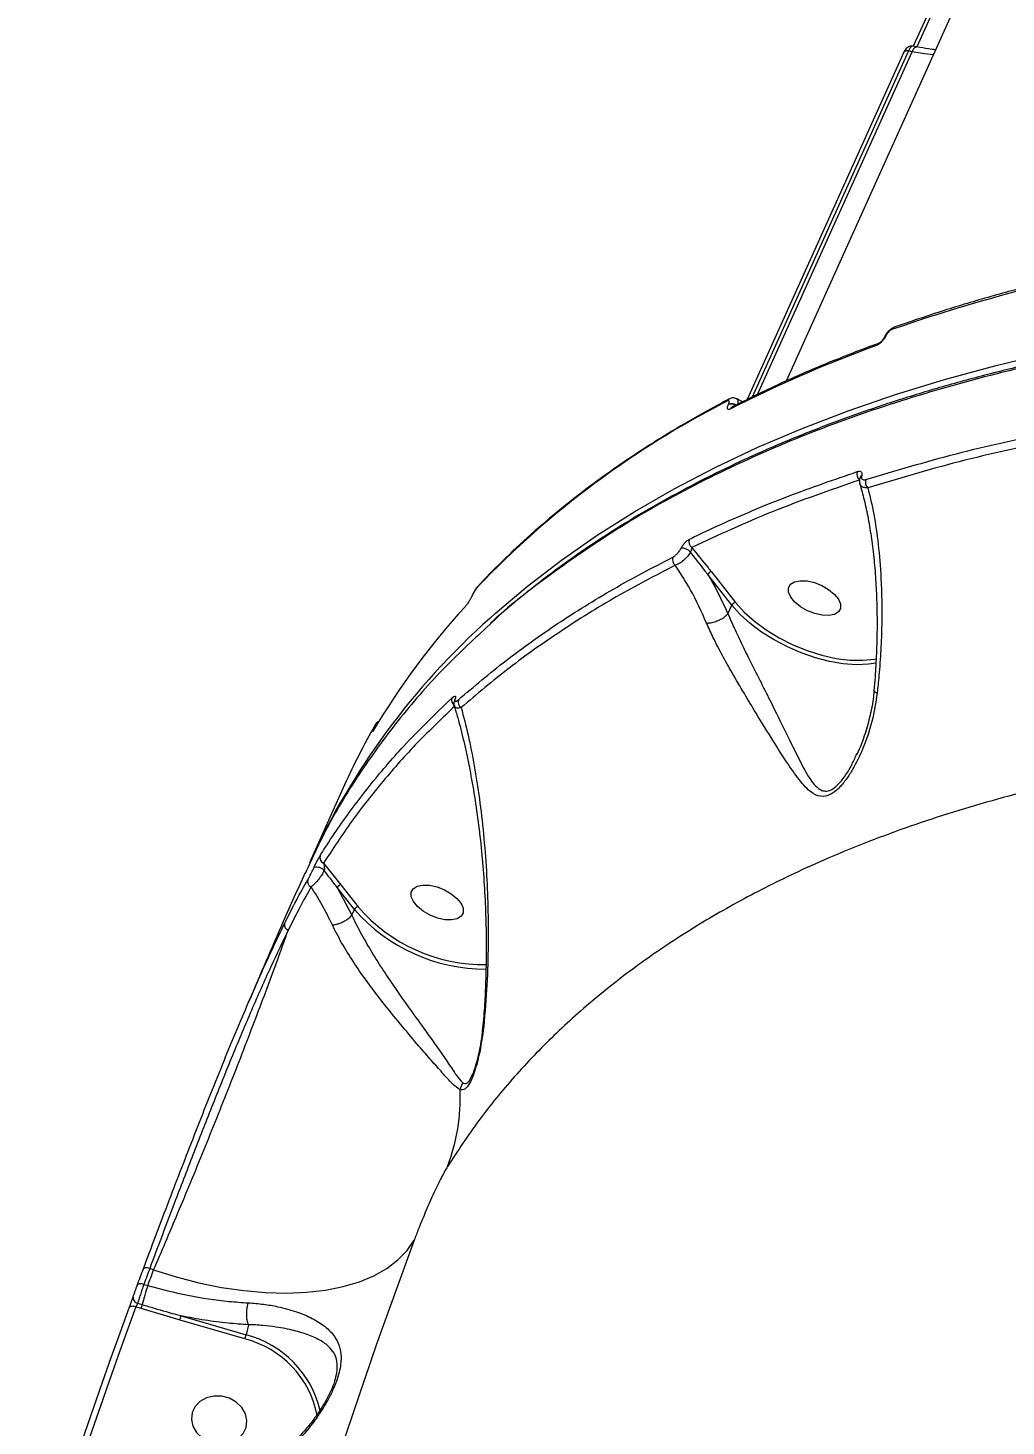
# Model space of a CAD drawing. Header units: millimetres. Extents: x -6523 to 7556, y -5559 to 6101.
# Drawn here: x -2150.7 to -1993.7, y 1370.3 to 1594.8 of the extents above; entities that cross this region are included whole.
import ezdxf

# ---------------------------------------------------------------- set-up
doc = ezdxf.new("R2010")
doc.units = ezdxf.units.MM
doc.layers.add('DIKOM_ОБЪЕКТ', color=7, linetype='Continuous')
doc.layers.add('DIKOM_РАЗМЕР_ЗОНА', color=7, linetype='Continuous')
doc.styles.add('style1', font='arial.ttf', dxfattribs={"width": 0.8})
doc.dimstyles.new('1-50', dxfattribs={"dimtxt": 300, "dimasz": 200, "dimexe": 100, "dimexo": 0, "dimgap": 100, "dimtad": 1, "dimtxsty": 'style1', "dimcen": 200, "dimclrd": 7, "dimclre": 7, "dimclrt": 7, "dimadec": 1, "dimazin": 2, "dimtfac": 1, "dimtmove": 0, "dimatfit": 2, "dimfxl": 0, "dimlwd": 25, "dimlwe": 18, "dimarcsym": 0})

# ---------------------------------------------------------------- blocks, each defined once
blk = doc.blocks.new('*D13')
at = {"layer": 'Defpoints', "color": 0, "transparency": 16777216}
for p in [(-2358.18, 6101.03), (4341.71, -4605.15), (7455.88, -4605.15)]:
    blk.add_point(p, dxfattribs=at)
at = {"layer": 'DIKOM_РАЗМЕР_ЗОНА', "color": 7, "lineweight": 18, "transparency": 16777216}
for p, q in [((-2358.18, 6101.03), (7555.88, 6101.03)), ((4341.71, -4605.15), (7555.88, -4605.15))]:
    blk.add_line(p, q, dxfattribs=at)
at = {"layer": 'DIKOM_РАЗМЕР_ЗОНА', "color": 7, "lineweight": 25, "transparency": 16777216}
blk.add_line((7455.88, 5701.03), (7455.88, -4205.15), dxfattribs=at)
at = {"layer": 'DIKOM_РАЗМЕР_ЗОНА', "color": 7, "transparency": 16777216}
for points in [[(7389.22, 5701.03), (7522.55, 5701.03), (7455.88, 6101.03)], [(7389.22, -4205.15), (7522.55, -4205.15), (7455.88, -4605.15)]]:
    blk.add_solid(points, dxfattribs=at)
at = {"layer": 'DIKOM_РАЗМЕР_ЗОНА', "color": 7, "transparency": 16777216, "insert": (7222.71, 375.61), "char_height": 300, "attachment_point": 5, "rotation": 90, "style": 'style1'}
blk.add_mtext('10700', dxfattribs=at)

msp = doc.modelspace()

# ---------------------------------------------------------------- linework, layer by layer
at = {"layer": 'DIKOM_ОБЪЕКТ', "color": 7, "linetype": 'Continuous', "lineweight": 15}
for p, q in [((-1920.67, 1778.446), (-2029.001, 1538.08)), ((-1997.57, 1616.332), (-2008.609, 1591.839)), ((-1996.858, 1616.523), (-2008.031, 1591.732)), ((-2008.041, 1591.734), (-2008.661, 1591.849)), ((-2010.119, 1590.892), (-2035.256, 1535.119)), ((-2009.407, 1591.083), (-2034.452, 1535.513)), ((-2033.612, 1535.924), (-2008.803, 1590.971)), ((-2008.803, 1590.971), (-2009.407, 1591.083)), ((-2013.219, 1545.198), (-2013.247, 1545.136)), ((-2013.011, 1545.372), (-2013.039, 1545.31)), ((-2038.281, 1534.345), (-2038.262, 1534.388)), ((-2037.686, 1533.927), (-2037.685, 1533.927)), ((-2036.035, 1534.736), (-2036.882, 1535.259)), ((-2037.728, 1502.127), (-2041.591, 1507.032)), ((-2041.017, 1507.442), (-2037.154, 1502.538)), ((-2079.375, 1503.748), (-2079.411, 1503.667)), ((-2079.325, 1503.822), (-2079.362, 1503.742)), ((-2038.355, 1500.736), (-2037.728, 1502.127)), ((-2038.355, 1500.736), (-2038.357, 1500.733)), ((-2095.119, 1482.477), (-2095.108, 1482.502)), ((-2017.782, 1478.02), (-2017.647, 1478.311)), ((-2099.897, 1473.257), (-2105.547, 1460.721)), ((-2103.271, 1460.671), (-2100.499, 1457.188)), ((-2100.499, 1457.188), (-2097.726, 1453.667)), ((-2101.073, 1456.778), (-2098.711, 1452.346)), ((-2098.3, 1453.257), (-2101.073, 1456.778)), ((-2098.711, 1452.346), (-2098.713, 1452.343)), ((-2098.711, 1452.346), (-2098.3, 1453.257)), ((-2079.546, 1426.436), (-2079.467, 1426.616)), ((-2130.551, 1395.376), (-2131.164, 1395.617)), ((-2132.117, 1393.057), (-2131.483, 1392.872)), ((-2133.114, 1390.025), (-2132.367, 1389.807)), ((-2132.544, 1389.194), (-2133.398, 1389.443)), ((-2126.31, 1387.334), (-2132.544, 1389.194)), ((-2115.901, 1384.291), (-2126.31, 1387.334)), ((-2126.121, 1387.995), (-2115.712, 1384.952)), ((-2115.308, 1386.574), (-2115.712, 1384.952)), ((-2101.419, 1377.739), (-2101.297, 1378.185))]:
    msp.add_line(p, q, dxfattribs=at)
at = {"layer": 'DIKOM_ОБЪЕКТ', "color": 7, "linetype": 'Continuous', "lineweight": 15, "flags": 128}
for points in [[(-2008.803, 1590.971), (-2008.659, 1591.252), (-2008.504, 1591.477), (-2008.345, 1591.635), (-2008.189, 1591.722), (-2008.043, 1591.734)], [(-2005.402, 1590.442), (-2006.792, 1590.633), (-2008.803, 1590.971)], [(-2076.594, 1499.978), (-2075.718, 1500.764), (-2070.552, 1505.144), (-2065.092, 1509.341), (-2059.344, 1513.351), (-2053.312, 1517.172), (-2047.001, 1520.8), (-2040.418, 1524.232), (-2033.567, 1527.465), (-2026.454, 1530.496), (-2019.085, 1533.324), (-2011.466, 1535.944), (-2003.604, 1538.357), (-1995.506, 1540.558), (-1987.177, 1542.547)], [(-2078.424, 1505.231), (-2078.475, 1505.171), (-2078.555, 1505.034)], [(-2028.628, 1504.883), (-2028.298, 1505.459), (-2027.657, 1505.856), (-2026.757, 1506.041), (-2025.67, 1505.999), (-2024.485, 1505.733), (-2023.297, 1505.265), (-2022.202, 1504.633), (-2021.291, 1503.888), (-2020.635, 1503.091), (-2020.289, 1502.306), (-2020.28, 1501.596), (-2020.609, 1501.019), (-2021.25, 1500.623), (-2022.151, 1500.438), (-2023.237, 1500.48), (-2024.423, 1500.746), (-2025.611, 1501.213), (-2026.705, 1501.845), (-2027.617, 1502.59), (-2028.273, 1503.388), (-2028.619, 1504.173), (-2028.628, 1504.883)], [(-2079.411, 1503.667), (-2079.399, 1503.692), (-2079.362, 1503.742)], [(-2079.375, 1503.748), (-2079.362, 1503.773), (-2079.325, 1503.822)], [(-2014.582, 1492.783), (-2015.791, 1492.61), (-2017.748, 1492.539), (-2019.853, 1492.691), (-2022.062, 1493.063), (-2024.327, 1493.648), (-2026.598, 1494.433), (-2028.827, 1495.4), (-2030.965, 1496.528), (-2032.965, 1497.794), (-2034.785, 1499.169), (-2036.384, 1500.624), (-2037.728, 1502.127)], [(-2037.154, 1502.538), (-2035.77, 1501), (-2034.113, 1499.517), (-2032.222, 1498.123), (-2030.144, 1496.853), (-2027.929, 1495.738), (-2025.629, 1494.803), (-2023.301, 1494.073), (-2021.001, 1493.564), (-2018.784, 1493.288), (-2016.705, 1493.253), (-2014.812, 1493.46), (-2014.533, 1493.514)], [(-2089.2, 1456.012), (-2088.871, 1456.589), (-2088.23, 1456.986), (-2087.329, 1457.17), (-2086.242, 1457.128), (-2085.057, 1456.862), (-2083.869, 1456.394), (-2082.775, 1455.763), (-2081.863, 1455.018), (-2081.207, 1454.22), (-2080.861, 1453.435), (-2080.852, 1452.725), (-2081.182, 1452.149), (-2081.822, 1451.752), (-2082.723, 1451.567), (-2083.81, 1451.61), (-2084.995, 1451.875), (-2086.183, 1452.343), (-2087.277, 1452.975), (-2088.189, 1453.72), (-2088.845, 1454.517), (-2089.191, 1455.303), (-2089.2, 1456.012)], [(-2130.551, 1395.376), (-2126.92, 1394.245), (-2123.275, 1393.309), (-2119.651, 1392.578), (-2116.079, 1392.056), (-2112.594, 1391.751), (-2109.226, 1391.663), (-2106.007, 1391.794), (-2102.965, 1392.142), (-2100.129, 1392.706), (-2097.524, 1393.478), (-2095.174, 1394.453), (-2093.101, 1395.622), (-2091.323, 1396.973), (-2089.856, 1398.495), (-2088.715, 1400.173)], [(-2088.715, 1400.173), (-2094.775, 1383.432), (-2100.481, 1366.577)], [(-2133.184, 1392.889), (-2133.065, 1393.21), (-2132.946, 1393.53), (-2132.827, 1393.85), (-2132.708, 1394.17), (-2132.589, 1394.491), (-2132.47, 1394.811), (-2132.35, 1395.131), (-2132.231, 1395.451)], [(-2131.164, 1395.617), (-2131.346, 1395.669), (-2131.527, 1395.701), (-2131.698, 1395.71), (-2131.855, 1395.698), (-2131.991, 1395.665), (-2132.101, 1395.611), (-2132.182, 1395.539), (-2132.231, 1395.451)], [(-2131.164, 1395.617), (-2131.284, 1395.298), (-2131.403, 1394.978), (-2131.523, 1394.658), (-2131.642, 1394.338), (-2131.761, 1394.018), (-2131.88, 1393.698), (-2131.998, 1393.378), (-2132.117, 1393.057)], [(-2131.483, 1392.872), (-2131.367, 1393.185), (-2131.251, 1393.498), (-2131.135, 1393.811), (-2131.018, 1394.124), (-2130.902, 1394.437), (-2130.785, 1394.75), (-2130.668, 1395.063), (-2130.551, 1395.376)], [(-2132.117, 1393.057), (-2132.299, 1393.109), (-2132.479, 1393.14), (-2132.651, 1393.149), (-2132.808, 1393.137), (-2132.944, 1393.103), (-2133.055, 1393.049), (-2133.136, 1392.977), (-2133.184, 1392.889)], [(-2133.398, 1389.443), (-2133.581, 1389.495), (-2133.762, 1389.525), (-2133.934, 1389.534), (-2134.092, 1389.521), (-2134.228, 1389.486), (-2134.339, 1389.432), (-2134.419, 1389.359), (-2134.467, 1389.27)], [(-2145.507, 1357.317), (-2144.194, 1361.332), (-2142.863, 1365.342), (-2141.512, 1369.345), (-2140.141, 1373.343), (-2138.751, 1377.334), (-2137.343, 1381.319), (-2135.914, 1385.298), (-2134.467, 1389.27)], [(-2133.398, 1389.443), (-2134.844, 1385.474), (-2136.271, 1381.499), (-2137.679, 1377.517), (-2139.068, 1373.529), (-2140.437, 1369.535), (-2141.787, 1365.535), (-2143.118, 1361.529), (-2144.429, 1357.517)], [(-2119.611, 1375.105), (-2120.88, 1375.132), (-2122.079, 1374.847), (-2123.112, 1374.273), (-2123.894, 1373.457), (-2124.362, 1372.464), (-2124.479, 1371.376), (-2124.235, 1370.28), (-2123.649, 1369.265), (-2122.769, 1368.413), (-2121.667, 1367.794), (-2120.431, 1367.458), (-2119.162, 1367.431), (-2117.963, 1367.716), (-2116.93, 1368.29), (-2116.148, 1369.106), (-2115.679, 1370.099), (-2115.563, 1371.187), (-2115.807, 1372.283), (-2116.393, 1373.298), (-2117.273, 1374.15), (-2118.375, 1374.769), (-2119.611, 1375.105)]]:
    msp.add_lwpolyline(points, dxfattribs=at)
at = {"layer": 'DIKOM_ОБЪЕКТ', "color": 7, "linetype": 'Continuous', "lineweight": 15}
for centre, radius, start, end in [((-2009.631, 1590.493), 0.63, 69.18154, 140.81373), ((-1917.205, 1272.291), 290.014, 96.05295, 109.08503), ((-2011.436, 1546.119), 0.645, 110.79451, 157.62138), ((-2012.947, 1544.988), 0.335, 106.04241, 153.74311), ((-2012.92, 1545.052), 0.333, 105.8794, 153.54309), ((-1944.662, 1350.889), 205.164, 109.9124, 117.05919), ((-2013.943, 1543.543), 0.643, 110.41737, 157.67045), ((-1970.341, 1401.534), 149.742, 117.05544, 136.27555), ((-2037.828, 1534.619), 0.679, 118.25119, 156.58113), ((-2037.884, 1533.126), 1.282, 55.80825, 108.07524), ((-2037.862, 1533.158), 1.294, 54.57262, 108.00292), ((-2037.373, 1533.328), 0.675, 117.80147, 156.70936), ((-2016.441, 1523.121), 1.236, 159.46963, 228.66893), ((-2016.707, 1522.468), 0.481, 113.26997, 159.82909), ((-2015.049, 1521.846), 1.244, 159.52855, 226.25342), ((-2045.842, 1509.279), 1.995, 42.93013, 90.77024), ((-2043.448, 1512.307), 1.168, 160.21225, 233.5809), ((-2046.117, 1509.424), 1.161, 160.29035, 231.91932), ((-2040.932, 1506.717), 0.731, 96.65801, 154.42634), ((-1993.426, 1422.009), 118.176, 137.50748, 149.47744), ((-2037.068, 1501.811), 0.731, 96.69638, 154.39923), ((-1997.458, 1411.308), 118.848, 131.74825, 155.43226), ((-2081.678, 1486.857), 1.047, 160.91303, 233.59018), ((-2081.815, 1486.757), 0.445, 137.07296, 159.52615), ((-2080.625, 1486.575), 1.062, 161.06745, 238.96172), ((-1997.371, 1427.041), 112.461, 150.27264, 155.73547), ((-2094.781, 1482.239), 0.414, 101.25029, 144.93686), ((-2094.767, 1482.262), 0.417, 100.82587, 144.83122), ((-2102.892, 1461.572), 0.978, 161.34524, 247.18604), ((-2104.401, 1458.352), 1.682, 42.67524, 103.81844), ((-2104.884, 1457.75), 0.955, 163.11525, 246.52437), ((-2100.414, 1456.461), 0.732, 96.69616, 154.3882), ((-2097.641, 1452.941), 0.731, 96.677, 154.40286), ((-2077.287, 1471.53), 27.847, 221.01145, 270.30724), ((-2077.446, 1471.192), 26.803, 220.83131, 270.72464), ((-2108.656, 1450.794), 0.905, 171.09086, 251.94807), ((-2078.779, 1423.979), 2.593, 146.28961, 172.68743), ((-2112.416, 1423.08), 31.09, 339.1146, 2.26575), ((-2050.879, 1367.979), 84.36, 162.83764, 165.00454), ((-2132.945, 1390.909), 0.9, 168.99244, 259.20817), ((-2148.61, 1394.158), 16.816, 342.82782, 345.00202), ((-2140.942, 1391.876), 15.32, 342.75377, 345.32542), ((-2130.715, 1388.886), 15.51, 342.76949, 345.3097), ((-2119.801, 1368.962), 15.818, 11.05732, 75.72604), ((-2119.841, 1369.002), 16.476, 13.42896, 75.48627)]:
    msp.add_arc(centre, radius, start, end, dxfattribs=at)
for points, knots in [([(-2008.665, 1591.831), (-2008.756, 1591.848), (-2008.973, 1591.889), (-2009.307, 1591.795), (-2009.622, 1591.607), (-2009.894, 1591.313), (-2010.049, 1591.067), (-2010.117, 1590.896), (-2010.119, 1590.89)], [0, 0, 0, 0, 0.1397446, 0.3334122, 0.5183817, 0.7149486, 0.9905702, 1, 1, 1, 1]), ([(-2008.662, 1591.84), (-2008.736, 1591.838), (-2008.891, 1591.834), (-2009.158, 1591.566), (-2009.324, 1591.244), (-2009.407, 1591.083)], [0, 0, 0, 0, 0.3134073, 0.6566611, 1, 1, 1, 1]), ([(-2005.027, 1591.274), (-2005.408, 1591.319), (-2006.396, 1591.434), (-2007.416, 1591.62), (-2008.041, 1591.734)], [0, 0, 0, 0, 0.3862984, 1, 1, 1, 1]), ([(-1947.35, 1561.063), (-1948.879, 1560.882), (-1953.313, 1560.358), (-1960.518, 1559.341), (-1968.899, 1557.949), (-1977.089, 1556.36), (-1985.085, 1554.578), (-1992.879, 1552.606), (-2000.463, 1550.44), (-2006.704, 1548.458), (-2010.381, 1547.171), (-2011.664, 1546.721)], [0, 0, 0, 0, 0.0652735, 0.1893058, 0.3133433, 0.4373823, 0.5614208, 0.6854593, 0.8094945, 0.9335273, 1, 1, 1, 1]), ([(-1483.323, 1394.983), (-1486.743, 1397.578), (-1495.957, 1404.569), (-1511.56, 1415.669), (-1530.238, 1428.146), (-1549.705, 1440.302), (-1569.912, 1452.086), (-1590.808, 1463.444), (-1611.934, 1474.127), (-1633.211, 1484.115), (-1654.559, 1493.403), (-1676.326, 1502.141), (-1698.454, 1510.275), (-1720.872, 1517.76), (-1743.088, 1524.433), (-1765.029, 1530.289), (-1786.632, 1535.343), (-1808.248, 1539.677), (-1829.802, 1543.244), (-1851.215, 1546.013), (-1872.016, 1547.923), (-1892.148, 1548.987), (-1911.57, 1549.238), (-1930.598, 1548.679), (-1949.147, 1547.278), (-1967.14, 1545.018), (-1984.182, 1541.949), (-2000.235, 1538.101), (-2015.286, 1533.521), (-2029.582, 1528.133), (-2043.03, 1521.917), (-2055.597, 1514.897), (-2066.396, 1507.474), (-2073.334, 1502.12), (-2076.292, 1499.277), (-2076.597, 1498.984)], [0, 0, 0, 0, 0.0184442, 0.04969, 0.0809599, 0.1122057, 0.1443591, 0.1765388, 0.2086921, 0.2399379, 0.2712077, 0.3024535, 0.3346069, 0.3667865, 0.3989399, 0.4301857, 0.4614556, 0.4927014, 0.5248547, 0.5570344, 0.5891877, 0.6204335, 0.6517033, 0.6829491, 0.7151025, 0.7472821, 0.7794355, 0.8106811, 0.8419511, 0.8731969, 0.9053502, 0.9375297, 0.9696831, 0.9968779, 1, 1, 1, 1]), ([(-1483.305, 1395.508), (-1484.489, 1396.423), (-1488.535, 1399.55), (-1495.633, 1404.802), (-1504.571, 1411.251), (-1513.657, 1417.582), (-1522.858, 1423.788), (-1532.178, 1429.87), (-1541.62, 1435.829), (-1551.188, 1441.669), (-1560.883, 1447.392), (-1570.709, 1452.998), (-1580.668, 1458.49), (-1590.762, 1463.869), (-1600.998, 1469.137), (-1611.363, 1474.288), (-1621.825, 1479.306), (-1632.341, 1484.169), (-1642.882, 1488.863), (-1653.443, 1493.388), (-1664.029, 1497.745), (-1674.642, 1501.937), (-1685.288, 1505.965), (-1695.967, 1509.83), (-1706.684, 1513.533), (-1717.441, 1517.075), (-1728.242, 1520.458), (-1739.084, 1523.68), (-1749.941, 1526.732), (-1760.767, 1529.602), (-1771.523, 1532.278), (-1782.197, 1534.759), (-1792.794, 1537.045), (-1803.32, 1539.138), (-1813.777, 1541.04), (-1824.169, 1542.751), (-1834.497, 1544.271), (-1844.766, 1545.601), (-1854.978, 1546.741), (-1865.135, 1547.691), (-1875.218, 1548.448), (-1885.188, 1549.01), (-1895.004, 1549.373), (-1904.649, 1549.536), (-1914.126, 1549.501), (-1923.439, 1549.268), (-1932.59, 1548.837), (-1941.584, 1548.209), (-1950.422, 1547.383), (-1959.107, 1546.359), (-1967.641, 1545.136), (-1976.027, 1543.713), (-1984.254, 1542.092), (-1992.295, 1540.279), (-2000.115, 1538.279), (-2007.697, 1536.097), (-2015.036, 1533.735), (-2022.137, 1531.191), (-2029.003, 1528.467), (-2035.636, 1525.56), (-2042.038, 1522.472), (-2048.21, 1519.199), (-2054.154, 1515.743), (-2059.87, 1512.1), (-2065.362, 1508.276), (-2070.586, 1504.265), (-2074.282, 1501.249), (-2076.15, 1499.523), (-2076.452, 1499.244)], [0, 0, 0, 0, 0.0064609, 0.0220861, 0.0377157, 0.0532677, 0.0687479, 0.084174, 0.0995636, 0.1149342, 0.1303035, 0.1456855, 0.1610954, 0.1765507, 0.1920689, 0.2076676, 0.2233012, 0.2388777, 0.2543768, 0.2698166, 0.2852147, 0.3005886, 0.3159561, 0.3313329, 0.3467323, 0.3621721, 0.3776696, 0.3932424, 0.4088786, 0.4244889, 0.4400112, 0.4554691, 0.4708801, 0.486262, 0.5016321, 0.517008, 0.5324016, 0.5478303, 0.5633116, 0.578863, 0.5944935, 0.6101222, 0.6256725, 0.6411532, 0.6565817, 0.6719757, 0.6873527, 0.7027303, 0.718122, 0.7335431, 0.7490114, 0.7645442, 0.7801587, 0.7957935, 0.811373, 0.8268766, 0.8423217, 0.8577256, 0.8731055, 0.8884787, 0.9038609, 0.9192648, 0.9347078, 0.9502066, 0.9657787, 0.981401, 0.9969862, 1, 1, 1, 1]), ([(-2011.661, 1546.707), (-2011.712, 1546.693), (-2011.956, 1546.626), (-2012.345, 1546.346), (-2012.824, 1545.862), (-2013.127, 1545.452), (-2013.203, 1545.22), (-2013.211, 1545.198)], [0, 0, 0, 0, 0.0772788, 0.3655265, 0.655228, 0.9672928, 1, 1, 1, 1]), ([(-2013.039, 1545.31), (-2013.073, 1545.241), (-2013.172, 1545.037), (-2013.42, 1544.675), (-2013.781, 1544.279), (-2014.18, 1543.953), (-2014.418, 1543.843), (-2014.538, 1543.788)], [0, 0, 0, 0, 0.10833103, 0.32045611, 0.54308633, 0.7715852, 1, 1, 1, 1]), ([(-2013.247, 1545.136), (-2013.272, 1545.086), (-2013.323, 1544.982), (-2013.457, 1544.78), (-2013.636, 1544.562), (-2013.84, 1544.362), (-2014.02, 1544.224), (-2014.142, 1544.156), (-2014.161, 1544.149), (-2014.168, 1544.146)], [0, 0, 0, 0, 0.1263421, 0.2632542, 0.4242839, 0.601486, 0.763043, 0.9071099, 1, 1, 1, 1]), ([(-2012.032, 1546.364), (-2012.11, 1546.329), (-2012.267, 1546.258), (-2012.528, 1546.046), (-2012.763, 1545.788), (-2012.923, 1545.552), (-2012.988, 1545.418), (-2013.011, 1545.372)], [0, 0, 0, 0, 0.2288138, 0.4578602, 0.6785473, 0.8884032, 1, 1, 1, 1]), ([(-2014.174, 1544.143), (-2015.413, 1543.684), (-2019.006, 1542.353), (-2024.776, 1540.006), (-2031.396, 1537.073), (-2035.601, 1534.97), (-2037.688, 1533.926)], [0, 0, 0, 0, 0.149888, 0.4345732, 0.7192462, 1, 1, 1, 1]), ([(-2036.901, 1535.189), (-2036.909, 1535.196), (-2037.018, 1535.299), (-2037.296, 1535.374), (-2037.663, 1535.388), (-2037.949, 1535.321), (-2038.093, 1535.237), (-2038.143, 1535.207)], [0, 0, 0, 0, 0.0253332, 0.3294475, 0.5980796, 0.8576233, 1, 1, 1, 1]), ([(-2038.15, 1535.217), (-2039.237, 1534.639), (-2042.387, 1532.964), (-2047.413, 1530.056), (-2053.145, 1526.44), (-2058.621, 1522.65), (-2063.839, 1518.694), (-2068.796, 1514.573), (-2073.403, 1510.366), (-2076.553, 1507.217), (-2078.162, 1505.509), (-2078.424, 1505.231)], [0, 0, 0, 0, 0.0688373, 0.1994996, 0.3301448, 0.4607627, 0.5913503, 0.7219019, 0.8524175, 0.9759846, 1, 1, 1, 1]), ([(-2038.262, 1534.388), (-2038.239, 1534.445), (-2038.179, 1534.588), (-2038.146, 1534.774), (-2038.179, 1534.909), (-2038.281, 1534.959), (-2038.394, 1534.912), (-2038.451, 1534.889)], [0, 0, 0, 0, 0.1422666, 0.35712635, 0.57153613, 0.78571078, 1, 1, 1, 1]), ([(-2037.994, 1533.595), (-2038.08, 1533.561), (-2038.252, 1533.493), (-2038.405, 1533.568), (-2038.455, 1533.77), (-2038.404, 1534.049), (-2038.316, 1534.261), (-2038.281, 1534.345)], [0, 0, 0, 0, 0.2150361, 0.4299981, 0.6447181, 0.8592489, 1, 1, 1, 1]), ([(-2036.928, 1535.181), (-2036.898, 1535.171), (-2036.788, 1535.136), (-2036.739, 1534.88), (-2036.783, 1534.504), (-2036.891, 1534.211), (-2036.934, 1534.094)], [0, 0, 0, 0, 0.1276951, 0.4548517, 0.7827266, 1, 1, 1, 1]), ([(-2016.215, 1522.281), (-2011.43, 1523.712), (-2001.859, 1526.575), (-1986.466, 1529.987), (-1970.393, 1532.793), (-1959.059, 1534.042), (-1953.392, 1534.667)], [0, 0, 0, 0, 0.2485951, 0.4971904, 0.7485951, 1, 1, 1, 1]), ([(-1953.232, 1533.306), (-1958.823, 1532.69), (-1970.006, 1531.459), (-1985.994, 1528.682), (-2001.423, 1525.278), (-2011.081, 1522.391), (-2015.91, 1520.947)], [0, 0, 0, 0, 0.2485952, 0.49719001, 0.74859567, 1, 1, 1, 1]), ([(-2044.547, 1512.702), (-2044.176, 1512.882), (-2042.322, 1513.78), (-2037.102, 1516.193), (-2028.633, 1519.753), (-2021.279, 1522.287), (-2017.598, 1523.555)], [0, 0, 0, 0, 0.0441436, 0.2207221, 0.6100168, 1, 1, 1, 1]), ([(-2017.257, 1522.193), (-2021.951, 1520.567), (-2031.353, 1517.31), (-2039.875, 1513.35), (-2044.142, 1511.367)], [0, 0, 0, 0, 0.499272, 1, 1, 1, 1]), ([(-2017.598, 1523.555), (-2017.517, 1523.577), (-2017.313, 1523.632), (-2017.064, 1523.604), (-2016.892, 1523.462), (-2016.822, 1523.235), (-2016.872, 1523.018), (-2016.897, 1522.91)], [0, 0, 0, 0, 0.1655247, 0.4120568, 0.6200659, 0.8097239, 1, 1, 1, 1]), ([(-2017.157, 1522.633), (-2017.159, 1522.628), (-2017.249, 1522.408), (-2017.304, 1522.064), (-2017.209, 1521.745), (-2017.177, 1521.64)], [0, 0, 0, 0, 0.0162419, 0.6761976, 1, 1, 1, 1]), ([(-2017.207, 1522.303), (-2017.207, 1522.303), (-2017.218, 1522.273), (-2017.238, 1522.233), (-2017.257, 1522.193)], [0, 0, 0, 0, 0.0146012, 1, 1, 1, 1]), ([(-2017.154, 1522.65), (-2017.153, 1522.652), (-2017.151, 1522.655), (-2017.159, 1522.633), (-2017.16, 1522.631)], [0, 0, 0, 0, 0.9107547, 1, 1, 1, 1]), ([(-2016.897, 1522.91), (-2016.922, 1522.804), (-2016.971, 1522.592), (-2016.903, 1522.37), (-2016.734, 1522.235), (-2016.492, 1522.208), (-2016.295, 1522.26), (-2016.215, 1522.281)], [0, 0, 0, 0, 0.1921033, 0.3835807, 0.5902492, 0.8340924, 1, 1, 1, 1]), ([(-2017.2, 1521.615), (-2016.959, 1520.759), (-2016.463, 1518.992), (-2015.84, 1516.026), (-2015.309, 1512.807), (-2014.898, 1509.388), (-2014.608, 1505.799), (-2014.445, 1502.074), (-2014.41, 1498.264), (-2014.513, 1494.421), (-2014.691, 1491.131), (-2014.888, 1489.109), (-2014.959, 1488.385)], [0, 0, 0, 0, 0.1007831, 0.2078668, 0.3151854, 0.4225007, 0.5296409, 0.636425, 0.7419768, 0.8447172, 0.9444387, 1, 1, 1, 1]), ([(-2015.91, 1520.947), (-2016.053, 1520.943), (-2016.409, 1520.933), (-2016.836, 1521.096), (-2017.117, 1521.345), (-2017.161, 1521.559), (-2017.174, 1521.622)], [0, 0, 0, 0, 0.2303435, 0.574472, 0.8754516, 1, 1, 1, 1]), ([(-2015.91, 1520.947), (-2015.573, 1519.554), (-2014.897, 1516.754), (-2014.194, 1511.87), (-2013.707, 1506.012), (-2013.612, 1500.253), (-2013.808, 1494.928), (-2014.063, 1491.257), (-2014.308, 1488.926), (-2014.404, 1488.01)], [0, 0, 0, 0, 0.1610251, 0.3238561, 0.4936608, 0.708325, 0.8185398, 0.928736, 1, 1, 1, 1]), ([(-2047.21, 1509.816), (-2047.095, 1509.885), (-2046.864, 1510.025), (-2046.475, 1510.403), (-2046.121, 1510.839), (-2045.948, 1511.137), (-2045.868, 1511.275)], [0, 0, 0, 0, 0.263235, 0.5266353, 0.7813033, 1, 1, 1, 1]), ([(-2045.868, 1511.275), (-2045.789, 1511.411), (-2045.619, 1511.704), (-2045.271, 1512.132), (-2044.889, 1512.501), (-2044.661, 1512.635), (-2044.547, 1512.702)], [0, 0, 0, 0, 0.2213472, 0.4743947, 0.7373457, 1, 1, 1, 1]), ([(-2044.142, 1511.367), (-2044.156, 1511.315), (-2044.183, 1511.214), (-2044.244, 1511.018), (-2044.309, 1510.831), (-2044.356, 1510.703), (-2044.376, 1510.65), (-2044.381, 1510.638)], [0, 0, 0, 0, 0.2945571, 0.5738789, 0.814478, 0.9603047, 1, 1, 1, 1]), ([(-2044.142, 1511.367), (-2043.28, 1510.289), (-2042.234, 1508.981), (-2041.199, 1507.672), (-2041.017, 1507.442)], [0, 0, 0, 0, 0.82428085, 1, 1, 1, 1]), ([(-2081.629, 1486.919), (-2079.12, 1489.049), (-2074.104, 1493.308), (-2065.761, 1499.21), (-2056.877, 1504.776), (-2050.432, 1508.136), (-2047.21, 1509.816)], [0, 0, 0, 0, 0.2490968, 0.498195, 0.7490977, 1, 1, 1, 1]), ([(-2046.833, 1508.51), (-2050.025, 1506.846), (-2056.409, 1503.519), (-2065.259, 1497.983), (-2073.608, 1492.085), (-2078.651, 1487.805), (-2081.172, 1485.665)], [0, 0, 0, 0, 0.2490979, 0.4981949, 0.7490976, 1, 1, 1, 1]), ([(-2044.381, 1510.638), (-2044.52, 1510.42), (-2044.82, 1509.952), (-2045.46, 1509.295), (-2046.179, 1508.755), (-2046.616, 1508.592), (-2046.833, 1508.51)], [0, 0, 0, 0, 0.22412955, 0.48072344, 0.7415349, 1, 1, 1, 1]), ([(-2041.795, 1499.234), (-2042.615, 1501.054), (-2044.126, 1504.408), (-2045.983, 1507.222), (-2046.833, 1508.51)], [0, 0, 0, 0, 0.5425541, 1, 1, 1, 1]), ([(-2041.591, 1507.032), (-2041.769, 1507.268), (-2042.688, 1508.483), (-2043.626, 1509.676), (-2044.381, 1510.638)], [0, 0, 0, 0, 0.1941205, 1, 1, 1, 1]), ([(-2041.591, 1507.032), (-2041.449, 1506.793), (-2040.28, 1504.827), (-2039.256, 1502.649), (-2038.355, 1500.736)], [0, 0, 0, 0, 0.12141033, 1, 1, 1, 1]), ([(-2078.422, 1505.227), (-2078.453, 1505.194), (-2078.594, 1505.051), (-2078.809, 1504.752), (-2079.079, 1504.323), (-2079.274, 1503.976), (-2079.346, 1503.8), (-2079.371, 1503.738)], [0, 0, 0, 0, 0.095092, 0.424503, 0.6670319, 0.8834687, 1, 1, 1, 1]), ([(-2078.555, 1505.034), (-2078.623, 1504.955), (-2078.744, 1504.814), (-2078.949, 1504.511), (-2079.126, 1504.218), (-2079.251, 1503.983), (-2079.308, 1503.86), (-2079.325, 1503.822)], [0, 0, 0, 0, 0.3025988, 0.5346813, 0.7254921, 0.9171098, 1, 1, 1, 1]), ([(-2079.362, 1503.742), (-2079.388, 1503.685), (-2079.477, 1503.491), (-2079.677, 1503.118), (-2079.961, 1502.647), (-2080.28, 1502.175), (-2080.464, 1501.956), (-2080.565, 1501.836)], [0, 0, 0, 0, 0.079603, 0.2757006, 0.4707441, 0.7105401, 1, 1, 1, 1]), ([(-2041.795, 1499.234), (-2041.762, 1499.233), (-2041.549, 1499.228), (-2041.069, 1499.277), (-2040.317, 1499.481), (-2039.537, 1499.824), (-2038.832, 1500.259), (-2038.515, 1500.575), (-2038.357, 1500.733)], [0, 0, 0, 0, 0.0319465, 0.2048492, 0.4036388, 0.6024232, 0.8012045, 1, 1, 1, 1]), ([(-2038.357, 1500.733), (-2038.357, 1500.733), (-2038.055, 1499.978), (-2037.34, 1498.354), (-2036.098, 1495.734), (-2034.62, 1492.773), (-2033.04, 1489.645), (-2031.154, 1485.913), (-2029.192, 1481.894), (-2027.317, 1478.102), (-2025.741, 1474.955), (-2024.502, 1473.181), (-2023.467, 1472.411), (-2022.727, 1472.181), (-2022.07, 1472.319), (-2021.27, 1472.754), (-2020.43, 1473.51), (-2019.414, 1474.884), (-2018.509, 1476.36), (-2018.027, 1477.461), (-2017.782, 1478.02)], [0, 0, 0, 0, 0.00001392, 0.05284696, 0.11507506, 0.17736826, 0.25406762, 0.33086884, 0.44558532, 0.56044145, 0.65280967, 0.74457779, 0.77408897, 0.80348824, 0.83876973, 0.84564797, 0.88778748, 0.92472441, 0.96180405, 1, 1, 1, 1]), ([(-2076.597, 1498.984), (-2079.009, 1496.758), (-2084.145, 1492.019), (-2091.012, 1484.152), (-2097.356, 1475.515), (-2102.484, 1467.143), (-2105.091, 1461.484), (-2106.222, 1459.028)], [0, 0, 0, 0, 0.1892297, 0.4029679, 0.6187332, 0.8344982, 1, 1, 1, 1]), ([(-2014.404, 1488.01), (-2014.647, 1486.475), (-2015.138, 1483.373), (-2016.559, 1479.242), (-2018.031, 1476.197), (-2019.308, 1474.198), (-2020.444, 1472.786), (-2021.761, 1471.68), (-2023.285, 1471.23), (-2024.583, 1471.72), (-2025.725, 1472.674), (-2027.031, 1474.152), (-2028.765, 1476.607), (-2031.097, 1480.283), (-2033.493, 1484.183), (-2035.74, 1487.906), (-2037.583, 1491.036), (-2039.276, 1494.06), (-2040.69, 1496.755), (-2041.446, 1498.452), (-2041.795, 1499.234)], [0, 0, 0, 0, 0.0753132, 0.1521185, 0.2131849, 0.2441327, 0.2756855, 0.3129809, 0.3506006, 0.4012225, 0.4378763, 0.4745856, 0.5507909, 0.6403381, 0.7326463, 0.7930003, 0.8549397, 0.9047747, 0.9561056, 1, 1, 1, 1]), ([(-2014.938, 1488.372), (-2014.96, 1488.048), (-2015.051, 1486.716), (-2015.512, 1484.399), (-2016.327, 1481.464), (-2017.109, 1479.314), (-2017.65, 1478.21), (-2017.75, 1478.006)], [0, 0, 0, 0, 0.08861338, 0.36481378, 0.64747528, 0.93474167, 1, 1, 1, 1]), ([(-2014.404, 1488.01), (-2014.434, 1488.021), (-2014.639, 1488.095), (-2014.904, 1488.227), (-2014.922, 1488.335), (-2014.93, 1488.383)], [0, 0, 0, 0, 0.0860066, 0.5943317, 1, 1, 1, 1]), ([(-2103.818, 1461.884), (-2103.634, 1462.178), (-2102.713, 1463.647), (-2100.215, 1467.419), (-2096.029, 1473.048), (-2090.036, 1480.1), (-2085.304, 1484.659), (-2082.668, 1487.199)], [0, 0, 0, 0, 0.0321655, 0.1608346, 0.418395, 0.6759575, 1, 1, 1, 1]), ([(-2082.668, 1487.199), (-2082.632, 1487.232), (-2082.45, 1487.394), (-2082.219, 1487.534), (-2082.081, 1487.484), (-2082.061, 1487.322), (-2082.115, 1487.147), (-2082.141, 1487.06)], [0, 0, 0, 0, 0.0950812, 0.471954, 0.7157734, 0.8572211, 1, 1, 1, 1]), ([(-2082.225, 1486.909), (-2082.273, 1486.758), (-2082.368, 1486.458), (-2082.394, 1486.104), (-2082.311, 1485.935), (-2082.306, 1485.924)], [0, 0, 0, 0, 0.4854248, 0.967949, 1, 1, 1, 1]), ([(-2082.22, 1486.953), (-2082.219, 1486.952), (-2082.219, 1486.951), (-2082.231, 1486.917), (-2082.237, 1486.902)], [0, 0, 0, 0, 0.5614349, 1, 1, 1, 1]), ([(-2082.141, 1487.06), (-2082.168, 1486.974), (-2082.22, 1486.804), (-2082.199, 1486.65), (-2082.063, 1486.604), (-2081.838, 1486.739), (-2081.663, 1486.89), (-2081.629, 1486.919)], [0, 0, 0, 0, 0.1455963, 0.2899597, 0.5320891, 0.9098203, 1, 1, 1, 1]), ([(-2082.171, 1485.925), (-2084.208, 1483.984), (-2088.282, 1480.1), (-2093.774, 1473.904), (-2098.847, 1467.462), (-2101.796, 1462.934), (-2103.271, 1460.671)], [0, 0, 0, 0, 0.24931399, 0.49862865, 0.7493133, 1, 1, 1, 1]), ([(-2081.172, 1485.665), (-2081.237, 1485.644), (-2081.58, 1485.531), (-2082.012, 1485.545), (-2082.284, 1485.738), (-2082.303, 1485.915), (-2082.305, 1485.93)], [0, 0, 0, 0, 0.1179133, 0.621429, 0.9673069, 1, 1, 1, 1]), ([(-2082.302, 1485.931), (-2082.109, 1485.305), (-2081.558, 1483.52), (-2080.754, 1480.295), (-2079.882, 1476.267), (-2079.11, 1471.941), (-2078.439, 1467.376), (-2077.899, 1462.654), (-2077.504, 1457.874), (-2077.253, 1453.114), (-2077.151, 1448.544), (-2077.164, 1444.278), (-2077.288, 1440.371), (-2077.46, 1437.21), (-2077.636, 1435.326), (-2077.696, 1434.68)], [0, 0, 0, 0, 0.0480544, 0.1370483, 0.2278567, 0.3204675, 0.4148593, 0.5089765, 0.5994814, 0.686613, 0.7703216, 0.8425234, 0.9079643, 0.9684338, 1, 1, 1, 1]), ([(-2081.172, 1485.665), (-2080.794, 1484.214), (-2080.02, 1481.242), (-2079.053, 1476.336), (-2078.225, 1471.039), (-2077.573, 1465.411), (-2077.118, 1459.604), (-2076.862, 1453.683), (-2076.819, 1447.598), (-2076.986, 1441.223), (-2077.371, 1436.729), (-2077.564, 1434.482)], [0, 0, 0, 0, 0.107958, 0.2212643, 0.3345722, 0.4497832, 0.564987, 0.6720706, 0.7791297, 0.8896216, 1, 1, 1, 1]), ([(-2095.226, 1482.028), (-2095.263, 1481.969), (-2095.34, 1481.841), (-2095.384, 1481.803), (-2095.362, 1481.9), (-2095.276, 1482.123), (-2095.172, 1482.359), (-2095.119, 1482.477)], [0, 0, 0, 0, 0.1890423, 0.4045399, 0.606871, 0.8033582, 1, 1, 1, 1]), ([(-2095.187, 1482.106), (-2095.201, 1482.08), (-2095.234, 1482.025), (-2095.239, 1482.018), (-2095.242, 1482.014)], [0, 0, 0, 0, 0.4547813, 1, 1, 1, 1]), ([(-2095.127, 1482.465), (-2095.133, 1482.451), (-2095.151, 1482.409), (-2095.176, 1482.356), (-2095.192, 1482.32)], [0, 0, 0, 0, 0.3131816, 1, 1, 1, 1]), ([(-2095.108, 1482.502), (-2095.073, 1482.582), (-2095.002, 1482.742), (-2094.943, 1482.894), (-2094.927, 1482.961), (-2094.956, 1482.936), (-2095.008, 1482.848), (-2095.032, 1482.807)], [0, 0, 0, 0, 0.1951676, 0.3900544, 0.5932791, 0.811081, 1, 1, 1, 1]), ([(-2094.271, 1483.478), (-2094.293, 1483.475), (-2094.393, 1483.461), (-2094.544, 1483.382), (-2094.703, 1483.268), (-2094.809, 1483.157), (-2094.878, 1483.067), (-2094.936, 1482.98), (-2094.976, 1482.909), (-2095.001, 1482.865)], [0, 0, 0, 0, 0.057056, 0.2521649, 0.4180078, 0.5528914, 0.6608192, 0.7913385, 1, 1, 1, 1]), ([(-1570.144, 1371.566), (-1575.325, 1374.86), (-1585.692, 1381.453), (-1601.734, 1390.909), (-1618.082, 1400.021), (-1634.96, 1408.852), (-1652.338, 1417.369), (-1670.191, 1425.534), (-1688.231, 1433.212), (-1706.935, 1440.587), (-1726.271, 1447.582), (-1746.188, 1454.127), (-1766.289, 1460.065), (-1786.507, 1465.35), (-1806.774, 1469.947), (-1826.621, 1473.75), (-1845.986, 1476.768), (-1864.824, 1479.026), (-1883.465, 1480.565), (-1901.834, 1481.348), (-1919.857, 1481.354), (-1937.122, 1480.583), (-1953.59, 1479.06), (-1969.236, 1476.822), (-1984.331, 1473.833), (-1998.796, 1470.071), (-2012.563, 1465.529), (-2024.489, 1460.651), (-2034.749, 1455.628), (-2043.557, 1450.612), (-2051.79, 1445.168), (-2059.414, 1439.313), (-2066.398, 1433.076), (-2072.734, 1426.446), (-2078.474, 1419.454), (-2081.737, 1414.482), (-2083.369, 1411.996)], [0, 0, 0, 0, 0.0277653, 0.0555639, 0.0833624, 0.1111276, 0.1400315, 0.1689729, 0.1979143, 0.226818, 0.2582448, 0.2896959, 0.3211225, 0.3534673, 0.3858385, 0.4181832, 0.4495061, 0.4808531, 0.5121759, 0.5444126, 0.5766758, 0.6089124, 0.640161, 0.6714337, 0.7026821, 0.7348413, 0.7670266, 0.7991857, 0.8241463, 0.8491072, 0.8742671, 0.8994269, 0.9244695, 0.9495122, 0.9747561, 1, 1, 1, 1]), ([(-2104.803, 1459.985), (-2104.786, 1460.021), (-2104.714, 1460.182), (-2104.555, 1460.517), (-2104.312, 1461.002), (-2104.043, 1461.508), (-2103.895, 1461.756), (-2103.818, 1461.884)], [0, 0, 0, 0, 0.0490935, 0.2178972, 0.426657, 0.7022509, 1, 1, 1, 1]), ([(-2106.28, 1459.054), (-2107.441, 1456.474), (-2110.516, 1449.642), (-2113.436, 1442.744), (-2115.254, 1438.451)], [0, 0, 0, 0, 0.3776199, 1, 1, 1, 1]), ([(-2105.798, 1458.027), (-2105.718, 1458.169), (-2105.559, 1458.451), (-2105.281, 1458.987), (-2105.016, 1459.521), (-2104.872, 1459.835), (-2104.803, 1459.985)], [0, 0, 0, 0, 0.2974546, 0.5890378, 0.8028654, 1, 1, 1, 1]), ([(-2103.165, 1459.492), (-2103.292, 1459.264), (-2103.551, 1458.803), (-2104.089, 1458.057), (-2104.697, 1457.348), (-2105.076, 1457.031), (-2105.265, 1456.874)], [0, 0, 0, 0, 0.2146705, 0.434787, 0.7188175, 1, 1, 1, 1]), ([(-2103.271, 1460.671), (-2103.242, 1460.56), (-2103.188, 1460.353), (-2103.144, 1460.03), (-2103.132, 1459.774), (-2103.143, 1459.617), (-2103.154, 1459.539), (-2103.161, 1459.507), (-2103.165, 1459.492)], [0, 0, 0, 0, 0.3481988, 0.6491363, 0.8444472, 0.9341976, 0.9695986, 1, 1, 1, 1]), ([(-2101.073, 1456.778), (-2101.235, 1456.991), (-2101.925, 1457.904), (-2102.627, 1458.803), (-2103.165, 1459.492)], [0, 0, 0, 0, 0.2343002, 1, 1, 1, 1]), ([(-2109.55, 1450.934), (-2108.898, 1452.237), (-2107.586, 1454.861), (-2106.397, 1456.967), (-2105.798, 1458.027)], [0, 0, 0, 0, 0.4964886, 1, 1, 1, 1]), ([(-2105.265, 1456.874), (-2105.842, 1455.851), (-2107.005, 1453.792), (-2108.29, 1451.225), (-2108.936, 1449.933)], [0, 0, 0, 0, 0.49648443, 1, 1, 1, 1]), ([(-2101.857, 1450.767), (-2102.382, 1451.843), (-2103.436, 1454.003), (-2104.654, 1455.914), (-2105.265, 1456.874)], [0, 0, 0, 0, 0.4978691, 1, 1, 1, 1]), ([(-2101.857, 1450.767), (-2101.821, 1450.77), (-2101.678, 1450.78), (-2101.286, 1450.838), (-2100.64, 1451.022), (-2099.869, 1451.384), (-2099.175, 1451.842), (-2098.867, 1452.176), (-2098.713, 1452.343)], [0, 0, 0, 0, 0.0343186, 0.1364981, 0.3523929, 0.5682519, 0.7841392, 1, 1, 1, 1]), ([(-2098.713, 1452.343), (-2098.712, 1452.343), (-2098.563, 1452.044), (-2098.02, 1450.773), (-2096.797, 1448.507), (-2095.051, 1445.548), (-2093.17, 1442.651), (-2091.026, 1439.523), (-2088.718, 1436.285), (-2086.514, 1433.237), (-2084.696, 1430.661), (-2083.18, 1428.488), (-2081.926, 1426.525), (-2081.265, 1425.786), (-2080.935, 1425.418)], [0, 0, 0, 0, 0.0000141, 0.0265079, 0.1091013, 0.1917765, 0.2751728, 0.3586321, 0.4732196, 0.5879378, 0.6862702, 0.7846266, 0.892489, 1, 1, 1, 1]), ([(-2132.231, 1395.451), (-2131.558, 1397.246), (-2130.212, 1400.836), (-2128.106, 1406.378), (-2126.019, 1411.82), (-2123.974, 1417.088), (-2121.886, 1422.388), (-2119.774, 1427.652), (-2117.657, 1432.808), (-2115.555, 1437.791), (-2113.49, 1442.513), (-2111.472, 1446.961), (-2110.19, 1449.611), (-2109.55, 1450.934)], [0, 0, 0, 0, 0.1021856, 0.2043685, 0.292491, 0.3808925, 0.4690136, 0.5574037, 0.6460774, 0.7344684, 0.8228822, 0.9115802, 1, 1, 1, 1]), ([(-2081.35, 1424.309), (-2081.756, 1424.59), (-2082.568, 1425.154), (-2084.102, 1426.918), (-2085.908, 1428.948), (-2088.036, 1431.412), (-2090.58, 1434.392), (-2093.216, 1437.616), (-2095.641, 1440.766), (-2097.764, 1443.728), (-2099.73, 1446.771), (-2101.069, 1449.138), (-2101.701, 1450.445), (-2101.857, 1450.767)], [0, 0, 0, 0, 0.1071384, 0.2145787, 0.3113478, 0.4080925, 0.5217539, 0.6352955, 0.7192625, 0.803177, 0.88782, 0.9724057, 1, 1, 1, 1]), ([(-2108.936, 1449.933), (-2109.874, 1447.995), (-2111.295, 1445.06), (-2113.297, 1440.6), (-2115.328, 1435.951), (-2117.401, 1431.012), (-2119.475, 1425.924), (-2121.54, 1420.77), (-2123.581, 1415.565), (-2125.561, 1410.438), (-2127.277, 1405.952), (-2129.187, 1400.909), (-2130.502, 1397.391), (-2131.164, 1395.617)], [0, 0, 0, 0, 0.1307421, 0.1980633, 0.2653846, 0.3961157, 0.4634498, 0.530784, 0.661199, 0.728346, 0.7954942, 0.8968899, 1, 1, 1, 1]), ([(-2130.551, 1395.376), (-2129.916, 1396.846), (-2128.645, 1399.785), (-2126.636, 1404.538), (-2124.577, 1409.487), (-2122.487, 1414.592), (-2120.395, 1419.782), (-2118.326, 1424.995), (-2116.308, 1430.163), (-2114.364, 1435.218), (-2112.526, 1440.088), (-2110.815, 1444.712), (-2109.646, 1447.938), (-2109.051, 1449.612), (-2108.936, 1449.933)], [0, 0, 0, 0, 0.087442, 0.1748852, 0.2633133, 0.3520178, 0.4404465, 0.5297492, 0.6193377, 0.7086411, 0.7985506, 0.8887504, 0.9786586, 1, 1, 1, 1]), ([(-2077.564, 1434.482), (-2077.781, 1432.884), (-2078.077, 1430.695), (-2078.737, 1428.162), (-2079.253, 1426.562), (-2079.875, 1425.17), (-2080.619, 1424.21), (-2081.082, 1424.273), (-2081.35, 1424.309)], [0, 0, 0, 0, 0.3030736, 0.4152352, 0.5295137, 0.6687567, 0.8085393, 1, 1, 1, 1]), ([(-2077.716, 1434.676), (-2077.763, 1434.138), (-2077.872, 1432.897), (-2078.165, 1431.111), (-2078.521, 1429.423), (-2078.9, 1428.048), (-2079.228, 1427.104), (-2079.464, 1426.538), (-2079.522, 1426.431), (-2079.524, 1426.427)], [0, 0, 0, 0, 0.1684031, 0.3883137, 0.5765718, 0.7422724, 0.8931252, 0.9964725, 1, 1, 1, 1]), ([(-2077.564, 1434.482), (-2077.577, 1434.492), (-2077.668, 1434.56), (-2077.681, 1434.625), (-2077.692, 1434.68)], [0, 0, 0, 0, 0.1472119, 1, 1, 1, 1]), ([(-2080.935, 1425.418), (-2080.73, 1425.317), (-2080.379, 1425.145), (-2079.86, 1425.691), (-2079.606, 1426.292), (-2079.546, 1426.436)], [0, 0, 0, 0, 0.5193475, 0.8856872, 1, 1, 1, 1]), ([(-2083.369, 1411.996), (-2083.683, 1411.452), (-2084.317, 1410.356), (-2085.563, 1407.767), (-2086.844, 1404.871), (-2087.932, 1402.23), (-2088.491, 1400.761), (-2088.715, 1400.173)], [0, 0, 0, 0, 0.2099109, 0.4228969, 0.6382654, 0.8553576, 1, 1, 1, 1]), ([(-2133.828, 1391.08), (-2133.788, 1391.198), (-2133.708, 1391.432), (-2133.545, 1391.896), (-2133.371, 1392.379), (-2133.25, 1392.711), (-2133.192, 1392.868), (-2133.184, 1392.889)], [0, 0, 0, 0, 0.2407083, 0.4813522, 0.7220732, 0.9627767, 1, 1, 1, 1]), ([(-2132.117, 1393.057), (-2132.129, 1393.022), (-2132.22, 1392.758), (-2132.409, 1392.202), (-2132.678, 1391.393), (-2132.93, 1390.615), (-2133.052, 1390.222), (-2133.114, 1390.025)], [0, 0, 0, 0, 0.0372465, 0.2781104, 0.5188648, 0.7593971, 1, 1, 1, 1]), ([(-2131.483, 1392.872), (-2129.337, 1392.31), (-2124.983, 1391.17), (-2119.548, 1390.373), (-2116.38, 1390.163), (-2115.348, 1390.094)], [0, 0, 0, 0, 0.3958699, 0.8032207, 1, 1, 1, 1]), ([(-2134.467, 1389.27), (-2134.459, 1389.291), (-2134.401, 1389.449), (-2134.281, 1389.781), (-2134.11, 1390.264), (-2133.948, 1390.729), (-2133.868, 1390.963), (-2133.828, 1391.08)], [0, 0, 0, 0, 0.0372407, 0.277866, 0.5185678, 0.7592162, 1, 1, 1, 1]), ([(-2133.114, 1390.025), (-2133.132, 1389.987), (-2133.169, 1389.912), (-2133.242, 1389.763), (-2133.318, 1389.608), (-2133.37, 1389.501), (-2133.395, 1389.45), (-2133.398, 1389.443)], [0, 0, 0, 0, 0.2403018, 0.4811249, 0.7222986, 0.9629001, 1, 1, 1, 1]), ([(-2132.367, 1389.807), (-2132.047, 1389.713), (-2130.448, 1389.246), (-2128.37, 1388.629), (-2126.604, 1388.131), (-2126.121, 1387.995)], [0, 0, 0, 0, 0.1536577, 0.7682993, 1, 1, 1, 1]), ([(-2115.348, 1390.094), (-2114.528, 1390.03), (-2112.869, 1389.9), (-2110.233, 1389.432), (-2107.52, 1388.688), (-2104.98, 1387.608), (-2102.931, 1386.298), (-2101.535, 1384.855), (-2100.697, 1383.244), (-2100.356, 1381.415), (-2100.587, 1379.417), (-2101.184, 1377.491), (-2101.846, 1375.911), (-2102.707, 1374.245), (-2103.93, 1372.237), (-2105.581, 1369.963), (-2108.025, 1367.174), (-2111.171, 1364.347), (-2114.861, 1361.873), (-2117.494, 1360.838), (-2118.683, 1360.371)], [0, 0, 0, 0, 0.0446303, 0.0901832, 0.157888, 0.2276904, 0.2976106, 0.3691153, 0.4242588, 0.4808153, 0.5408156, 0.5708593, 0.6019601, 0.6340827, 0.6670381, 0.7192631, 0.7727757, 0.8517174, 0.9329868, 1, 1, 1, 1]), ([(-2115.308, 1386.577), (-2115.379, 1386.763), (-2115.519, 1387.133), (-2115.615, 1387.918), (-2115.61, 1388.763), (-2115.514, 1389.471), (-2115.411, 1389.896), (-2115.36, 1390.057), (-2115.348, 1390.094)], [0, 0, 0, 0, 0.2123516, 0.4246898, 0.637025, 0.8493756, 0.9654668, 1, 1, 1, 1]), ([(-2115.308, 1386.574), (-2116.401, 1386.648), (-2118.708, 1386.806), (-2122.329, 1387.271), (-2124.853, 1387.753), (-2126.121, 1387.995)], [0, 0, 0, 0, 0.3093509, 0.6532158, 1, 1, 1, 1]), ([(-2115.308, 1386.577), (-2115.308, 1386.576), (-2115.308, 1386.575), (-2115.308, 1386.574), (-2115.308, 1386.574)], [0, 0, 0, 0, 0.79561689, 1, 1, 1, 1]), ([(-2101.297, 1378.185), (-2101.293, 1378.197), (-2101.07, 1379.015), (-2100.992, 1380.321), (-2101.367, 1381.761), (-2102.217, 1382.966), (-2103.589, 1384.019), (-2105.536, 1384.933), (-2107.955, 1385.678), (-2110.483, 1386.182), (-2112.984, 1386.463), (-2114.512, 1386.577), (-2115.308, 1386.577), (-2115.308, 1386.577)], [0, 0, 0, 0, 0.00156, 0.1053522, 0.2048916, 0.3078069, 0.4388874, 0.5726129, 0.7006477, 0.8317945, 0.9151545, 0.9999534, 1, 1, 1, 1]), ([(-2101.421, 1377.764), (-2101.513, 1377.468), (-2101.716, 1376.817), (-2102.228, 1375.646), (-2102.921, 1374.321), (-2103.795, 1372.887), (-2104.874, 1371.344), (-2106.195, 1369.692), (-2107.786, 1367.963), (-2109.665, 1366.212), (-2111.802, 1364.542), (-2114.132, 1363.078), (-2116.315, 1361.975), (-2117.742, 1361.515), (-2118.319, 1361.329)], [0, 0, 0, 0, 0.0474079, 0.1044596, 0.1652918, 0.2300902, 0.3027991, 0.385863, 0.4786929, 0.5818754, 0.6948161, 0.8092212, 0.9228171, 1, 1, 1, 1])]:
    msp.add_open_spline(points, degree=3, knots=knots, dxfattribs=at)

# ---------------------------------------------------------------- dimensions: what is measured, and where the dimension line sits
at = {"layer": 'DIKOM_РАЗМЕР_ЗОНА'}
dim = msp.add_linear_dim(base=(7455.882, -4605.145), p1=(-2358.182, 6101.03), p2=(4341.706, -4605.145), angle=90, text='10700', dimstyle='1-50', override={"dimasz": 400, "dimgap": 80}, dxfattribs=at)
dim.commit()
dim.dimension.update_dxf_attribs({"geometry": '*D13', "text_midpoint": (7455.882, 375.606), "dimtype": 160})

doc.saveas('drawing.dxf')
